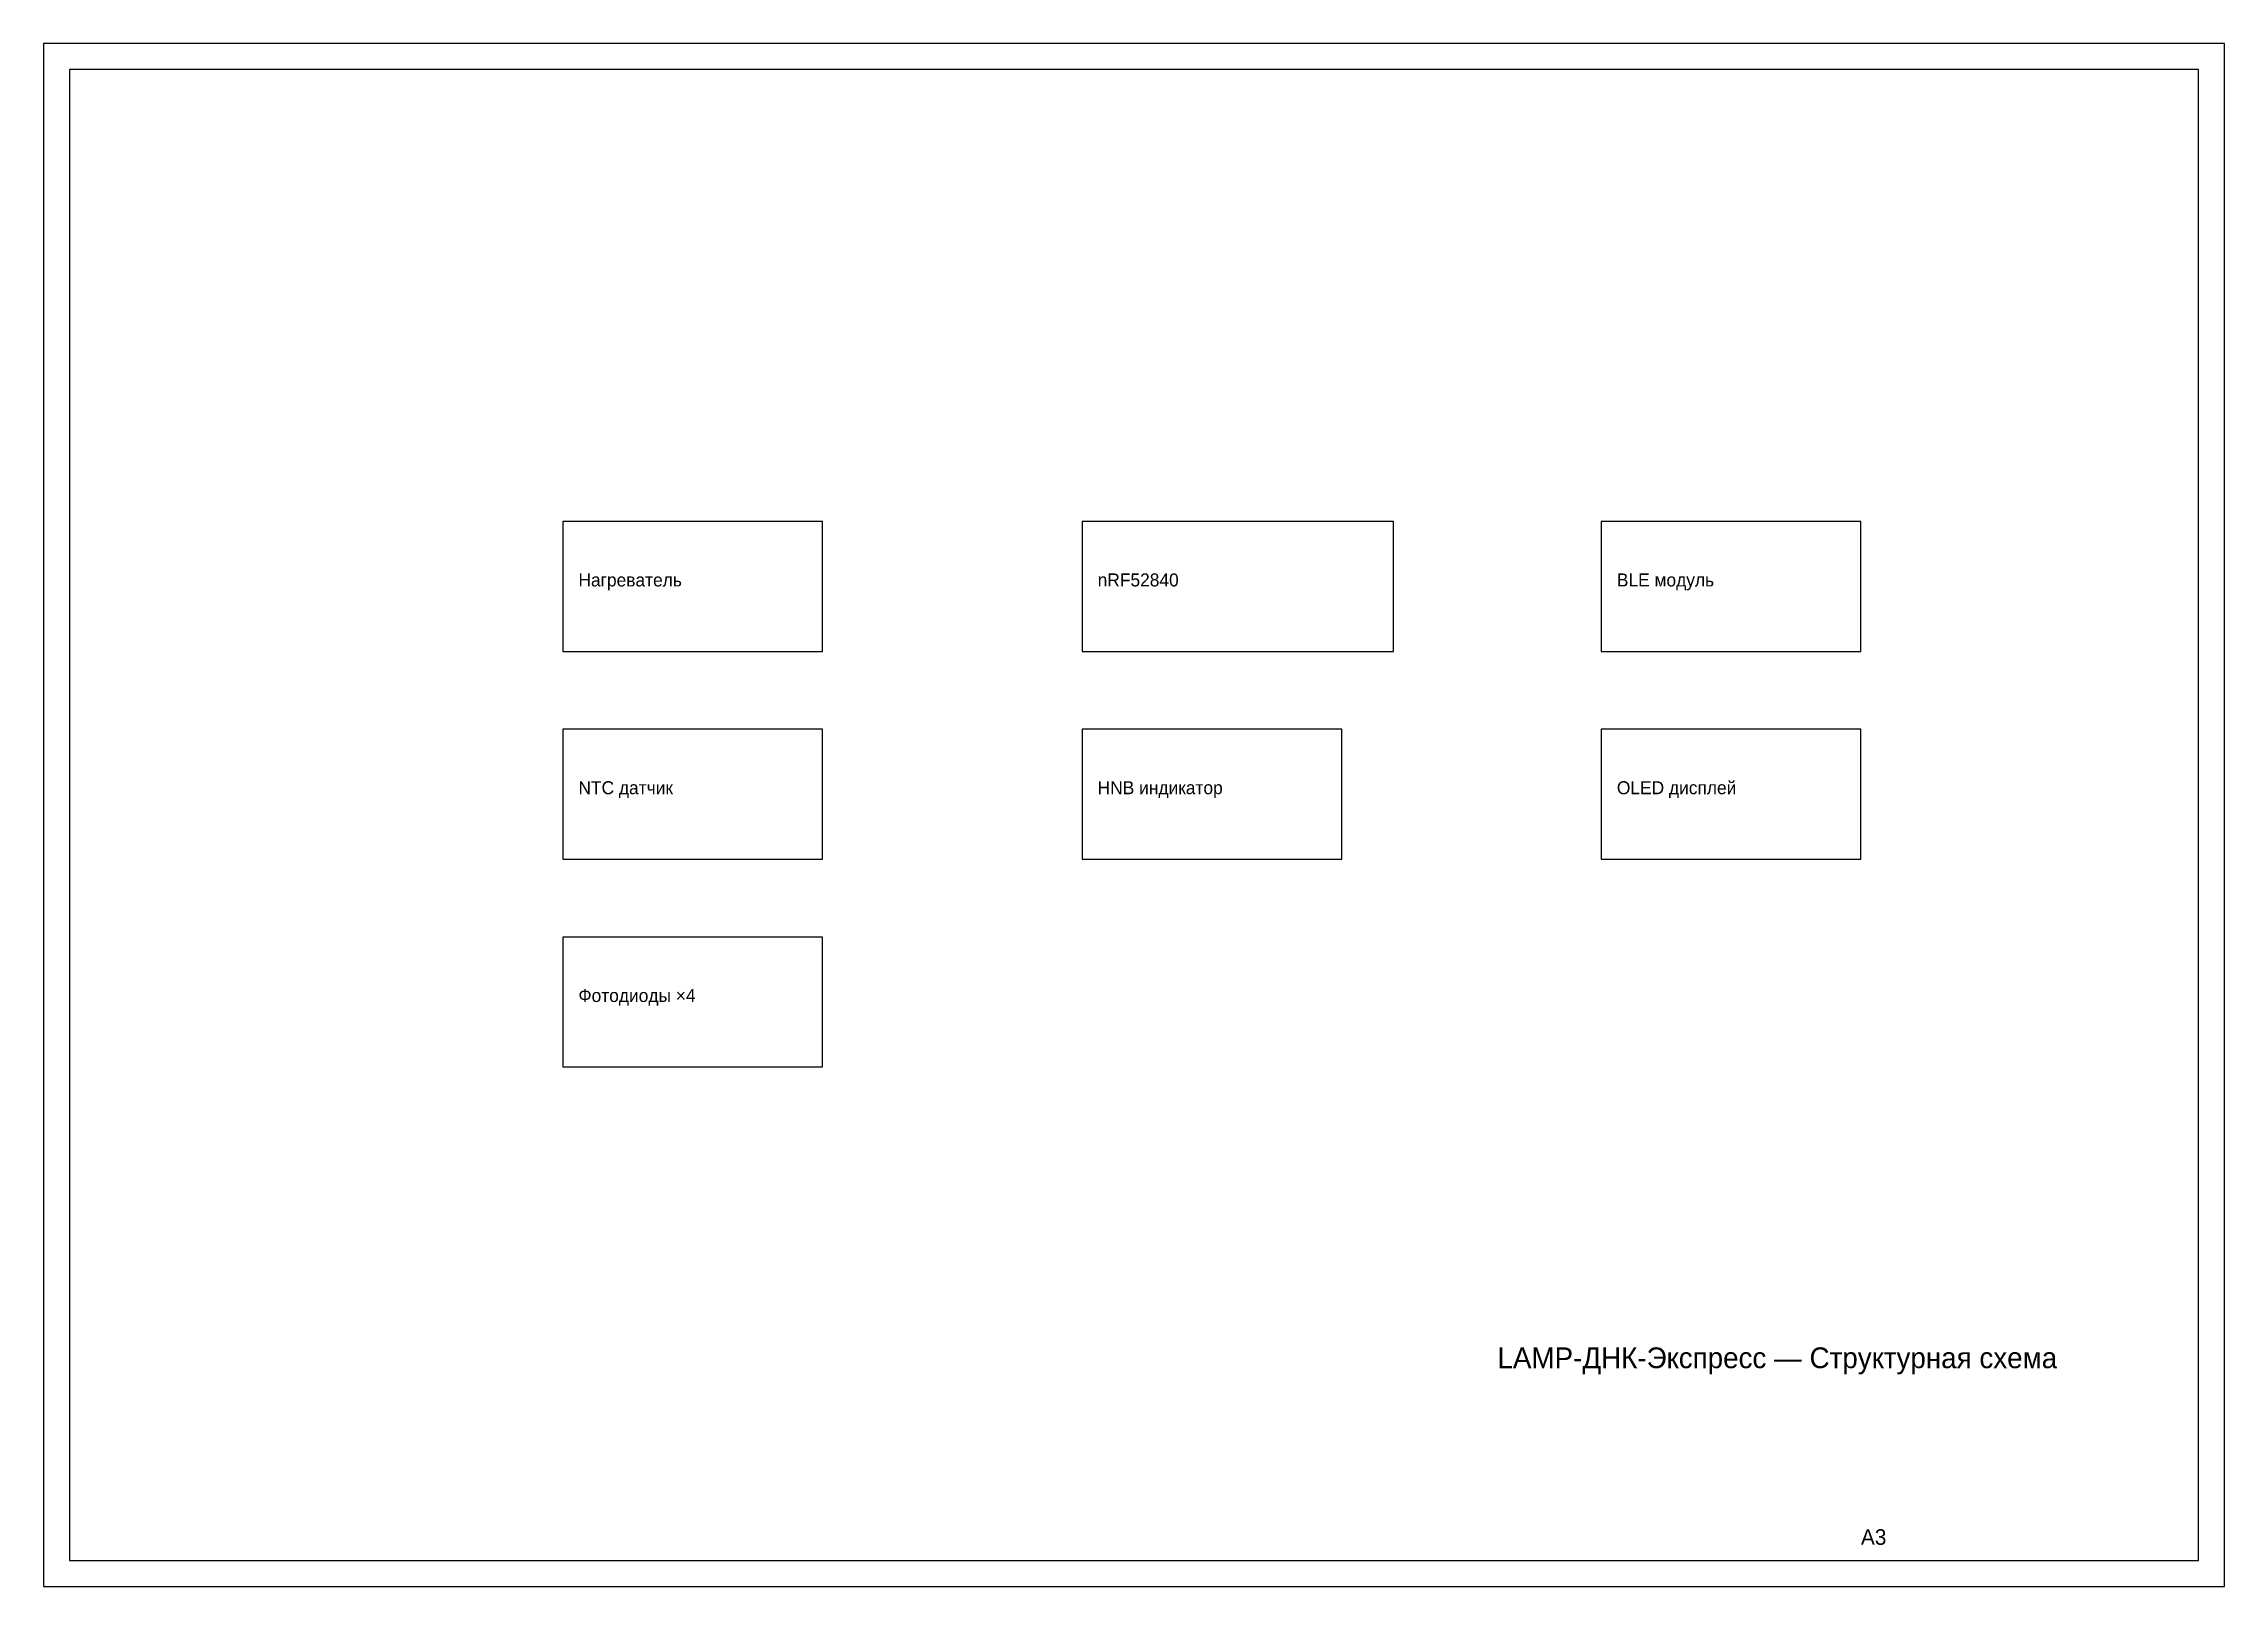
# Model space of a CAD drawing. Header units: metres. Extents: x 0 to 420, y 0 to 297.
import ezdxf

# ---------------------------------------------------------------- set-up
doc = ezdxf.new("R2010")
doc.units = ezdxf.units.M

msp = doc.modelspace()

# ---------------------------------------------------------------- linework, layer by layer
for p, q in [((420, 297), (0, 297)), ((0, 297), (0, 0)), ((420, 0), (420, 297)), ((415, 292), (5, 292)), ((5, 292), (5, 5)), ((415, 5), (415, 292)), ((5, 5), (415, 5)), ((0, 0), (420, 0))]:
    msp.add_line(p, q)
for points in [[(100, 180), (150, 180), (150, 205), (100, 205)], [(200, 180), (260, 180), (260, 205), (200, 205)], [(300, 180), (350, 180), (350, 205), (300, 205)], [(100, 140), (150, 140), (150, 165), (100, 165)], [(200, 140), (250, 140), (250, 165), (200, 165)], [(300, 140), (350, 140), (350, 165), (300, 165)], [(100, 100), (150, 100), (150, 125), (100, 125)]]:
    msp.add_lwpolyline(points, close=True)

# ---------------------------------------------------------------- texts
for s, height, p in [('Нагреватель', 2.5, (103, 192.5)), ('nRF52840', 2.5, (203, 192.5)), ('BLE модуль', 2.5, (303, 192.5)), ('NTC датчик', 2.5, (103, 152.5)), ('HNB индикатор', 2.5, (203, 152.5)), ('OLED дисплей', 2.5, (303, 152.5)), ('Фотодиоды ×4', 2.5, (103, 112.5)), ('LAMP-ДНК-Экспресс — Структурная схема', 4, (280, 42)), ('А3', 3, (350, 8))]:
    msp.add_text(s, height=height).set_placement(p)

doc.saveas('drawing.dxf')
